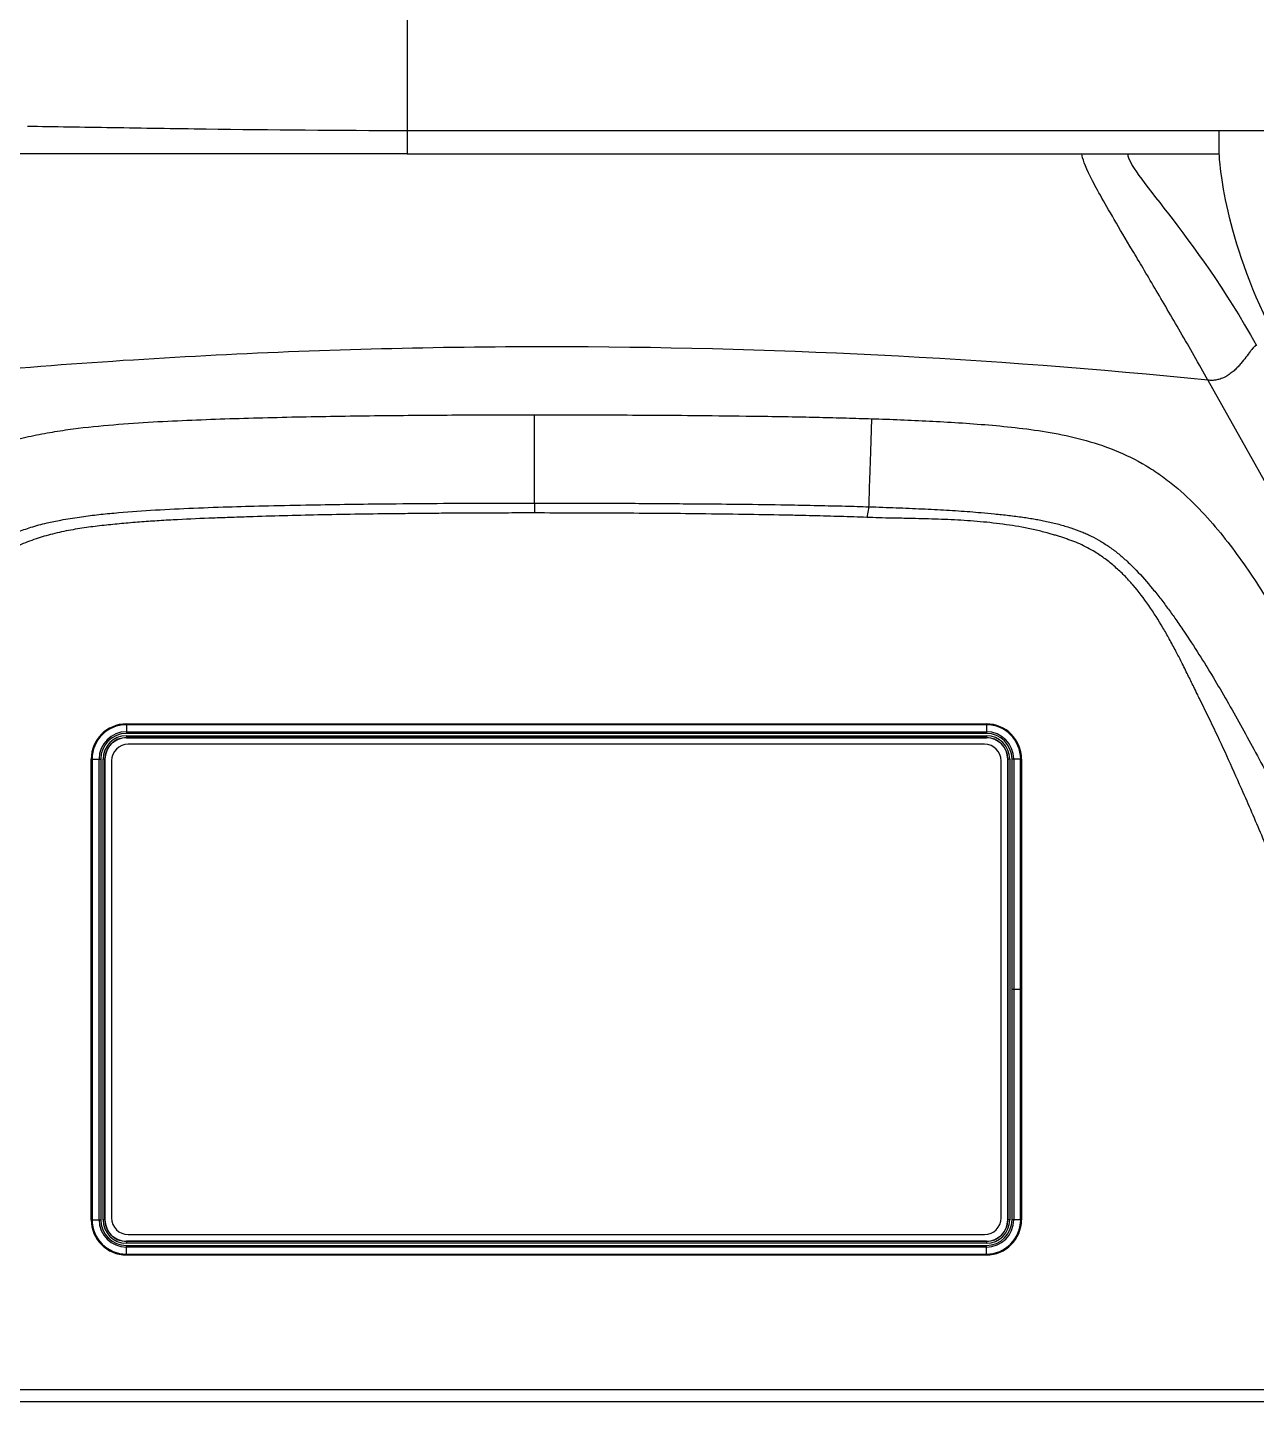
# Model space of a CAD drawing. Extents: x 525 to 609, y 649 to 778.
# Drawn here: x 578.83 to 588.9, y 669.12 to 680.38 of the extents above; entities that cross this region are included whole.
import ezdxf

# ---------------------------------------------------------------- set-up
doc = ezdxf.new("R2010")
doc.units = 0
doc.header["$MEASUREMENT"] = 0
doc.layers.add('1', color=4, linetype='Continuous')

# ---------------------------------------------------------------- blocks, each defined once
blk = doc.blocks.new('1818201-33')
at = {"layer": '1', "color": 3, "linetype": 'Continuous', "lineweight": 25}
for p, q in [((-3.522, 2.176), (-3.522, 2.097)), ((-3.522, 2.176), (3.522, 2.176)), ((-3.522, 2.17), (3.522, 2.17)), ((3.522, 2.168), (-3.522, 2.168)), ((3.522, 2.176), (3.522, 2.097)), ((-3.522, 2.111), (3.522, 2.111)), ((3.522, 2.097), (-3.522, 2.097)), ((-3.522, 2.078), (3.522, 2.078)), ((-3.522, 2.078), (-3.522, 2.062)), ((3.522, 2.063), (-3.522, 2.063)), ((-3.522, 2.062), (3.522, 2.062)), ((3.522, 2.078), (3.522, 2.062)), ((3.507, 2.008), (-3.507, 2.008)), ((-3.81, 1.887), (-3.732, 1.887)), ((-3.81, -1.887), (-3.81, 1.887)), ((-3.805, -1.887), (-3.805, 1.887)), ((-3.802, 1.887), (-3.802, -1.887)), ((-3.746, -1.887), (-3.746, 1.887)), ((-3.732, 1.887), (-3.732, -1.887)), ((-3.697, 1.887), (-3.713, 1.887)), ((-3.713, -1.888), (-3.713, 1.887)), ((-3.698, 1.887), (-3.698, -1.888)), ((-3.697, -1.888), (-3.697, 1.887)), ((-3.643, 1.872), (-3.643, -1.872)), ((3.643, -1.872), (3.643, 1.872)), ((3.713, 1.887), (3.697, 1.887)), ((3.697, 1.887), (3.697, -1.888)), ((3.698, -1.888), (3.698, 1.887)), ((3.713, 1.887), (3.713, -1.888)), ((3.732, -1.887), (3.732, 1.887)), ((3.81, 1.887), (3.732, 1.887)), ((3.746, 1.887), (3.746, -1.887)), ((3.802, -1.887), (3.802, 1.887)), ((3.805, 1.887), (3.805, -1.887)), ((3.81, 1.887), (3.81, -1.887)), ((3.81, 0), (3.732, 0)), ((-3.81, -1.887), (-3.732, -1.887)), ((-3.697, -1.888), (-3.713, -1.888)), ((3.713, -1.888), (3.697, -1.888)), ((3.81, -1.887), (3.732, -1.887)), ((-3.507, -2.008), (3.507, -2.008)), ((-3.522, -2.063), (-3.522, -2.078)), ((-3.522, -2.063), (3.522, -2.063)), ((3.522, -2.063), (-3.522, -2.063)), ((3.522, -2.078), (-3.522, -2.078)), ((-3.522, -2.176), (-3.522, -2.097)), ((-3.522, -2.097), (3.522, -2.097)), ((3.522, -2.111), (-3.522, -2.111)), ((3.522, -2.063), (3.522, -2.078)), ((3.522, -2.176), (3.522, -2.097)), ((-3.522, -2.168), (3.522, -2.168)), ((3.522, -2.17), (-3.522, -2.17)), ((3.522, -2.176), (-3.522, -2.176))]:
    blk.add_line(p, q, dxfattribs=at)
for centre, radius, start, end in [((-3.522, 1.887), 0.288, 90, 180), ((-3.522, 1.887), 0.283, 90, 180), ((-3.522, 1.887), 0.281, 90, 180), ((3.522, 1.887), 0.288, 0, 90), ((3.522, 1.887), 0.283, 0, 90), ((3.522, 1.887), 0.281, 0, 90), ((-3.522, 1.887), 0.224, 90, 180), ((-3.522, 1.887), 0.21, 90, 180), ((-3.522, 1.887), 0.191, 90, 180), ((-3.522, 1.887), 0.176, 90, 180), ((-3.522, 1.887), 0.175, 90, 180), ((3.522, 1.887), 0.224, 0, 90), ((3.522, 1.887), 0.21, 0, 90), ((3.522, 1.887), 0.191, 0, 90), ((3.522, 1.887), 0.176, 0, 90), ((3.522, 1.887), 0.175, 0, 90), ((-3.507, 1.872), 0.136, 90, 180), ((3.507, 1.872), 0.136, 0, 90), ((-3.522, -1.887), 0.288, 180, 270), ((-3.522, -1.887), 0.283, 180, 270), ((-3.522, -1.887), 0.281, 180, 270), ((-3.522, -1.887), 0.224, 180, 270), ((-3.522, -1.887), 0.21, 180, 270), ((-3.522, -1.888), 0.191, 180, 270), ((-3.522, -1.888), 0.176, 180, 270), ((-3.522, -1.888), 0.175, 180, 270), ((-3.507, -1.872), 0.136, 180, 270), ((3.507, -1.872), 0.136, 270, 0), ((3.522, -1.887), 0.21, 270, 0), ((3.522, -1.887), 0.224, 270, 0), ((3.522, -1.887), 0.281, 270, 0), ((3.522, -1.887), 0.283, 270, 0), ((3.522, -1.887), 0.288, 270, 0), ((3.522, -1.888), 0.191, 270, 0), ((3.522, -1.888), 0.176, 270, 0), ((3.522, -1.888), 0.175, 270, 0)]:
    blk.add_arc(centre, radius, start, end, dxfattribs=at)
blk = doc.blocks.new('JETSETTER')
at = {"layer": '1', "color": 3, "linetype": 'Continuous', "lineweight": 25}
for p, q in [((56.817, 11.661), (56.817, 10.413)), ((56.817, 10.413), (56.817, 10.22)), ((56.817, 10.413), (63.468, 10.413)), ((63.468, 10.413), (64.082, 10.413)), ((56.817, 10.22), (53.579, 10.22)), ((56.817, 10.22), (62.343, 10.22)), ((62.343, 10.22), (62.718, 10.22)), ((62.718, 10.22), (63.468, 10.22)), ((63.375, 8.366), (64.561, 6.25)), ((57.858, 7.36), (57.858, 7.279)), ((60.598, 7.33), (60.581, 7.243)), ((47.621, 0.098), (68.345, 0.098))]:
    blk.add_line(p, q, dxfattribs=at)
at = {"layer": '1', "color": 4, "linetype": 'Continuous', "lineweight": 25}
blk.add_line((42.059, 0), (81.118, 0), dxfattribs=at)
at = {"layer": '1', "color": 3, "linetype": 'Continuous', "lineweight": 25}
for points, knots in [([(53.706, 10.448), (53.815, 10.446), (53.928, 10.444), (54.16, 10.441), (54.28, 10.439), (54.648, 10.433), (54.905, 10.429), (55.698, 10.418), (56.258, 10.413), (56.817, 10.413)], [0, 0, 0, 0, 0.125, 0.125, 0.25, 0.25, 0.5, 0.5, 1, 1, 1, 1]), ([(63.468, 10.22), (63.468, 10.223), (63.468, 10.227), (63.468, 10.236), (63.468, 10.248), (63.468, 10.262), (63.468, 10.28), (63.468, 10.303), (63.468, 10.335), (63.468, 10.372), (63.468, 10.399), (63.468, 10.413)], [0, 0, 0, 0, 0.035714, 0.071429, 0.142857, 0.214286, 0.285714, 0.428571, 0.571429, 0.785714, 1, 1, 1, 1]), ([(63.375, 8.366), (63.3, 8.5), (63.224, 8.633), (63.077, 8.888), (63.005, 9.01), (62.873, 9.234), (62.812, 9.337), (62.701, 9.524), (62.652, 9.607), (62.564, 9.757), (62.489, 9.889), (62.434, 9.99), (62.369, 10.122), (62.345, 10.183), (62.343, 10.22)], [0, 0, 0, 0, 0.125, 0.125, 0.25, 0.25, 0.375, 0.375, 0.5, 0.5, 0.625, 0.75, 0.75, 1, 1, 1, 1]), ([(63.375, 8.366), (61.576, 8.549), (59.768, 8.64), (57.057, 8.64), (55.25, 8.594), (53.448, 8.456), (52.549, 8.365)], [0, 0, 0, 0, 0.5, 0.5, 0.75, 1, 1, 1, 1]), ([(63.772, 8.652), (63.771, 8.652), (63.77, 8.651), (63.767, 8.65), (63.764, 8.648), (63.761, 8.646), (63.758, 8.643), (63.755, 8.641), (63.752, 8.638), (63.748, 8.634), (63.743, 8.629), (63.735, 8.62), (63.727, 8.61), (63.712, 8.59), (63.687, 8.556), (63.653, 8.513), (63.622, 8.477), (63.596, 8.451), (63.566, 8.426), (63.538, 8.406), (63.508, 8.389), (63.482, 8.378), (63.452, 8.37), (63.43, 8.366), (63.409, 8.365), (63.392, 8.365), (63.381, 8.366), (63.375, 8.366)], [0, 0, 0, 0, 0.015677, 0.031332, 0.046969, 0.062594, 0.078212, 0.093827, 0.10944, 0.125054, 0.145629, 0.187557, 0.224187, 0.250092, 0.374976, 0.499982, 0.5625, 0.625017, 0.687554, 0.750017, 0.787429, 0.849984, 0.878794, 0.924974, 0.94995, 0.974959, 1, 1, 1, 1]), ([(50.191, 2.911), (50.239, 3.004), (50.287, 3.097), (50.383, 3.282), (50.431, 3.375), (50.526, 3.562), (50.573, 3.656), (50.644, 3.797), (50.667, 3.844), (50.714, 3.938), (50.738, 3.985), (50.808, 4.126), (50.855, 4.22), (50.949, 4.408), (50.995, 4.503), (51.089, 4.691), (51.136, 4.785), (51.231, 4.974), (51.278, 5.069), (51.422, 5.352), (51.519, 5.54), (51.669, 5.822), (51.72, 5.915), (51.824, 6.102), (51.877, 6.195), (51.986, 6.38), (52.042, 6.473), (52.158, 6.656), (52.218, 6.747), (52.344, 6.928), (52.41, 7.018), (52.518, 7.152), (52.555, 7.196), (52.634, 7.284), (52.675, 7.327), (52.761, 7.412), (52.807, 7.454), (52.903, 7.533), (52.953, 7.572), (53.058, 7.643), (53.113, 7.676), (53.226, 7.737), (53.283, 7.764), (53.4, 7.812), (53.459, 7.833), (53.576, 7.87), (53.635, 7.886), (53.752, 7.913), (53.81, 7.925), (53.924, 7.945), (53.981, 7.954), (54.15, 7.978), (54.261, 7.989), (54.48, 8.008), (54.588, 8.016), (54.802, 8.029), (54.908, 8.034), (55.117, 8.043), (55.22, 8.047), (55.427, 8.054), (55.53, 8.057), (55.739, 8.062), (55.844, 8.065), (56.056, 8.069), (56.163, 8.071), (56.375, 8.074), (56.481, 8.076), (56.799, 8.079), (57.011, 8.081), (57.434, 8.083), (57.646, 8.084), (57.858, 8.084)], [0, 0, 0, 0, 0.03125, 0.03125, 0.0625, 0.0625, 0.09375, 0.09375, 0.109375, 0.109375, 0.125, 0.125, 0.15625, 0.15625, 0.1875, 0.1875, 0.21875, 0.21875, 0.25, 0.25, 0.3125, 0.3125, 0.34375, 0.34375, 0.375, 0.375, 0.40625, 0.40625, 0.4375, 0.4375, 0.46875, 0.46875, 0.484375, 0.484375, 0.5, 0.5, 0.515625, 0.515625, 0.53125, 0.53125, 0.546875, 0.546875, 0.5625, 0.5625, 0.578125, 0.578125, 0.59375, 0.59375, 0.609375, 0.609375, 0.625, 0.625, 0.65625, 0.65625, 0.6875, 0.6875, 0.71875, 0.71875, 0.75, 0.75, 0.78125, 0.78125, 0.8125, 0.8125, 0.84375, 0.84375, 0.875, 0.875, 0.9375, 0.9375, 1, 1, 1, 1]), ([(57.858, 8.084), (57.902, 8.084), (58.012, 8.084), (58.238, 8.083), (58.531, 8.082), (58.887, 8.081), (59.276, 8.077), (59.643, 8.073), (59.955, 8.068), (60.191, 8.063), (60.409, 8.058), (60.552, 8.053), (60.622, 8.051)], [0, 0, 0, 0, 0.048236, 0.1196, 0.245389, 0.3652, 0.506235, 0.66761, 0.76396, 0.844912, 0.923778, 1, 1, 1, 1]), ([(57.858, 7.36), (57.858, 7.381), (57.858, 7.416), (57.858, 7.507), (57.858, 7.564), (57.858, 7.693), (57.858, 7.766), (57.858, 7.921), (57.858, 8.002), (57.858, 8.084)], [0, 0, 0, 0, 0.25, 0.25, 0.5, 0.5, 0.75, 0.75, 1, 1, 1, 1]), ([(60.598, 7.33), (60.599, 7.352), (60.6, 7.387), (60.603, 7.478), (60.605, 7.535), (60.609, 7.664), (60.612, 7.736), (60.617, 7.89), (60.619, 7.97), (60.622, 8.051)], [0, 0, 0, 0, 0.25, 0.25, 0.5, 0.5, 0.75, 0.75, 1, 1, 1, 1]), ([(60.622, 8.051), (60.7, 8.049), (60.778, 8.046), (60.935, 8.04), (61.014, 8.036), (61.172, 8.028), (61.252, 8.024), (61.414, 8.013), (61.496, 8.007), (61.661, 7.993), (61.744, 7.985), (61.912, 7.965), (61.997, 7.953), (62.169, 7.923), (62.256, 7.905), (62.432, 7.858), (62.522, 7.829), (62.697, 7.758), (62.784, 7.716), (62.908, 7.642), (62.948, 7.616), (63.026, 7.561), (63.064, 7.532), (63.173, 7.442), (63.24, 7.379), (63.365, 7.249), (63.422, 7.182), (63.531, 7.049), (63.582, 6.981), (63.68, 6.846), (63.727, 6.778), (63.817, 6.64), (63.861, 6.571), (63.947, 6.433), (63.989, 6.363), (64.071, 6.224), (64.111, 6.154), (64.19, 6.014), (64.229, 5.944), (64.344, 5.733), (64.419, 5.592), (64.566, 5.309), (64.638, 5.167), (64.745, 4.954), (64.78, 4.883), (64.851, 4.741), (64.887, 4.67), (64.993, 4.457), (65.063, 4.316), (65.168, 4.104), (65.203, 4.034), (65.273, 3.893), (65.309, 3.823), (65.38, 3.681), (65.415, 3.611), (65.486, 3.47), (65.522, 3.4), (65.594, 3.26), (65.63, 3.19), (65.702, 3.051), (65.738, 2.981), (65.775, 2.911)], [0, 0, 0, 0, 0.03125, 0.03125, 0.0625, 0.0625, 0.09375, 0.09375, 0.125, 0.125, 0.15625, 0.15625, 0.1875, 0.1875, 0.21875, 0.21875, 0.25, 0.25, 0.28125, 0.28125, 0.296875, 0.296875, 0.3125, 0.3125, 0.34375, 0.34375, 0.375, 0.375, 0.40625, 0.40625, 0.4375, 0.4375, 0.46875, 0.46875, 0.5, 0.5, 0.53125, 0.53125, 0.5625, 0.5625, 0.625, 0.625, 0.6875, 0.6875, 0.71875, 0.71875, 0.75, 0.75, 0.8125, 0.8125, 0.84375, 0.84375, 0.875, 0.875, 0.90625, 0.90625, 0.9375, 0.9375, 0.96875, 0.96875, 1, 1, 1, 1]), ([(50.795, 2.595), (50.816, 2.634), (50.858, 2.712), (50.919, 2.828), (50.98, 2.944), (51.041, 3.059), (51.13, 3.23), (51.244, 3.451), (51.387, 3.732), (51.528, 4.01), (51.672, 4.295), (51.812, 4.571), (51.954, 4.849), (52.096, 5.122), (52.245, 5.4), (52.393, 5.668), (52.519, 5.885), (52.62, 6.051), (52.697, 6.173), (52.782, 6.301), (52.867, 6.425), (52.958, 6.549), (53.048, 6.662), (53.136, 6.764), (53.209, 6.841), (53.267, 6.895), (53.312, 6.934), (53.358, 6.971), (53.423, 7.018), (53.51, 7.071), (53.62, 7.122), (53.739, 7.165), (53.859, 7.197), (53.992, 7.225), (54.128, 7.246), (54.273, 7.265), (54.467, 7.284), (54.719, 7.303), (55.03, 7.318), (55.337, 7.33), (55.657, 7.338), (55.975, 7.345), (56.301, 7.35), (56.659, 7.355), (57.05, 7.358), (57.465, 7.36), (57.731, 7.36), (57.858, 7.36)], [0, 0, 0, 0, 0.013759, 0.02741, 0.04096, 0.054413, 0.067772, 0.100956, 0.131633, 0.165856, 0.197886, 0.230719, 0.262115, 0.294887, 0.326398, 0.35998, 0.389893, 0.404397, 0.42059, 0.434669, 0.452108, 0.467512, 0.482336, 0.497061, 0.509263, 0.515435, 0.521558, 0.527742, 0.533896, 0.546425, 0.559227, 0.571565, 0.585766, 0.597737, 0.613763, 0.62836, 0.643351, 0.674425, 0.706736, 0.739974, 0.76987, 0.806188, 0.838986, 0.871035, 0.917544, 0.960506, 1, 1, 1, 1]), ([(57.858, 7.36), (57.925, 7.36), (58.065, 7.36), (58.281, 7.36), (58.508, 7.359), (58.744, 7.358), (58.986, 7.356), (59.255, 7.354), (59.568, 7.351), (59.885, 7.347), (60.17, 7.341), (60.395, 7.336), (60.534, 7.332), (60.598, 7.33)], [0, 0, 0, 0, 0.074003, 0.152878, 0.235992, 0.322448, 0.411156, 0.500909, 0.617798, 0.753517, 0.847513, 0.929487, 1, 1, 1, 1]), ([(60.598, 7.33), (60.636, 7.329), (60.71, 7.326), (60.82, 7.322), (60.927, 7.318), (61.032, 7.313), (61.133, 7.308), (61.233, 7.303), (61.33, 7.297), (61.424, 7.29), (61.523, 7.282), (61.629, 7.272), (61.743, 7.26), (61.837, 7.248), (61.909, 7.237), (61.958, 7.229), (62.006, 7.22), (62.071, 7.207), (62.154, 7.187), (62.25, 7.159), (62.324, 7.132), (62.378, 7.109), (62.431, 7.084), (62.495, 7.049), (62.571, 7), (62.644, 6.945), (62.716, 6.881), (62.811, 6.788), (62.902, 6.684), (62.988, 6.575), (63.052, 6.491), (63.115, 6.403), (63.199, 6.28), (63.301, 6.123), (63.418, 5.933), (63.531, 5.74), (63.642, 5.544), (63.754, 5.338), (63.901, 5.062), (64.045, 4.784), (64.187, 4.504), (64.328, 4.227), (64.509, 3.869), (64.689, 3.515), (64.838, 3.226), (64.948, 3.015), (65.058, 2.805), (65.133, 2.665), (65.171, 2.595)], [0, 0, 0, 0, 0.015805, 0.031128, 0.046042, 0.060601, 0.074835, 0.088752, 0.102332, 0.115537, 0.128312, 0.14362, 0.160212, 0.176402, 0.183469, 0.190508, 0.19702, 0.203949, 0.218438, 0.232734, 0.245612, 0.251532, 0.257522, 0.269749, 0.282292, 0.295337, 0.307932, 0.32246, 0.350985, 0.365876, 0.380715, 0.395004, 0.411337, 0.442888, 0.473687, 0.50461, 0.536443, 0.56816, 0.602639, 0.667417, 0.699273, 0.734067, 0.797684, 0.867225, 0.900483, 0.933688, 0.966848, 1, 1, 1, 1]), ([(57.858, 7.279), (57.787, 7.279), (57.648, 7.279), (57.443, 7.278), (57.244, 7.277), (57.053, 7.276), (56.868, 7.274), (56.547, 7.271), (56.098, 7.264), (55.655, 7.252), (55.369, 7.242), (55.174, 7.235), (54.983, 7.227), (54.788, 7.216), (54.641, 7.206), (54.497, 7.194), (54.375, 7.182), (54.279, 7.171), (54.182, 7.159), (54.059, 7.14), (53.915, 7.109), (53.773, 7.068), (53.64, 7.017), (53.533, 6.962), (53.453, 6.912), (53.395, 6.869), (53.341, 6.824), (53.3, 6.784), (53.27, 6.751), (53.25, 6.728), (53.229, 6.705), (53.208, 6.681), (53.188, 6.656), (53.168, 6.631), (53.148, 6.605), (53.128, 6.579), (53.087, 6.524), (53.027, 6.435), (52.952, 6.315), (52.88, 6.189), (52.824, 6.084), (52.779, 5.996), (52.748, 5.935), (52.715, 5.87), (52.677, 5.794), (52.632, 5.703), (52.584, 5.603), (52.535, 5.499), (52.485, 5.392), (52.414, 5.237), (52.32, 5.025), (52.208, 4.763), (52.094, 4.493), (51.948, 4.139), (51.768, 3.693), (51.591, 3.248), (51.451, 2.892), (51.381, 2.713), (51.346, 2.624)], [0, 0, 0, 0, 0.022805, 0.044863, 0.066173, 0.086737, 0.106555, 0.125625, 0.19048, 0.25124, 0.268542, 0.282653, 0.314068, 0.330235, 0.34547, 0.361506, 0.376854, 0.385002, 0.392649, 0.408548, 0.424982, 0.440129, 0.456073, 0.47102, 0.47892, 0.486654, 0.494262, 0.501783, 0.505105, 0.50846, 0.511848, 0.51527, 0.518727, 0.522219, 0.525747, 0.529312, 0.532914, 0.547933, 0.564029, 0.578759, 0.595259, 0.602636, 0.610883, 0.617383, 0.626475, 0.63823, 0.650335, 0.662792, 0.6756, 0.68876, 0.718034, 0.751045, 0.781317, 0.813285, 0.875522, 0.937761, 0.96888, 1, 1, 1, 1]), ([(60.581, 7.243), (60.546, 7.244), (60.474, 7.246), (60.365, 7.25), (60.253, 7.253), (60.138, 7.256), (60.02, 7.259), (59.832, 7.263), (59.564, 7.267), (59.228, 7.272), (58.884, 7.275), (58.542, 7.277), (58.197, 7.278), (57.97, 7.279), (57.858, 7.279)], [0, 0, 0, 0, 0.038876, 0.078868, 0.119975, 0.1622, 0.20554, 0.249998, 0.370128, 0.499998, 0.620054, 0.749999, 0.876371, 1, 1, 1, 1]), ([(64.62, 2.625), (64.605, 2.662), (64.573, 2.744), (64.521, 2.876), (64.448, 3.061), (64.377, 3.244), (64.298, 3.446), (64.23, 3.618), (64.126, 3.882), (63.993, 4.212), (63.831, 4.604), (63.68, 4.955), (63.546, 5.254), (63.427, 5.511), (63.339, 5.691), (63.283, 5.804), (63.252, 5.868), (63.209, 5.955), (63.161, 6.053), (63.11, 6.151), (63.06, 6.245), (62.988, 6.371), (62.893, 6.522), (62.785, 6.664), (62.691, 6.767), (62.615, 6.838), (62.535, 6.903), (62.458, 6.955), (62.388, 6.995), (62.325, 7.026), (62.271, 7.048), (62.227, 7.063), (62.194, 7.075), (62.16, 7.086), (62.126, 7.096), (62.092, 7.106), (62.035, 7.122), (61.955, 7.142), (61.852, 7.163), (61.747, 7.18), (61.608, 7.199), (61.431, 7.215), (61.219, 7.227), (61.042, 7.231), (60.913, 7.234), (60.842, 7.236), (60.768, 7.237), (60.684, 7.239), (60.613, 7.241), (60.581, 7.243)], [0, 0, 0, 0, 0.0179174, 0.0387943, 0.0626306, 0.1060538, 0.1252717, 0.1587383, 0.1879119, 0.2505415, 0.3159626, 0.3757559, 0.4191099, 0.4608484, 0.50098, 0.5075186, 0.5167555, 0.5327146, 0.5501474, 0.5649293, 0.5817473, 0.5971425, 0.6289532, 0.6601218, 0.6757281, 0.6906683, 0.7060196, 0.7209332, 0.7312564, 0.7415003, 0.7517084, 0.7568147, 0.7619557, 0.7671325, 0.7723466, 0.7775991, 0.7828912, 0.7981152, 0.8138197, 0.828943, 0.8447093, 0.875667, 0.9067232, 0.9378451, 0.9534101, 0.9631853, 0.9689644, 0.9859131, 1, 1, 1, 1])]:
    blk.add_open_spline(points, degree=3, knots=knots, dxfattribs=at)
for points in [[(62.718, 10.22), (62.718, 10.077), (63.255, 9.577), (63.772, 8.652)], [(63.933, 8.711), (63.538, 9.443), (63.468, 10.114), (63.468, 10.22)]]:
    blk.add_open_spline(points, degree=3, dxfattribs=at)
at = {"layer": '1', "color": 1}
blk.add_blockref('1818201-33', (58.038, 3.376), dxfattribs=at)

msp = doc.modelspace()

# ---------------------------------------------------------------- block references
at = {"layer": '1'}
msp.add_blockref('JETSETTER', (525.127, 669.124), dxfattribs=at)

doc.saveas('drawing.dxf')
